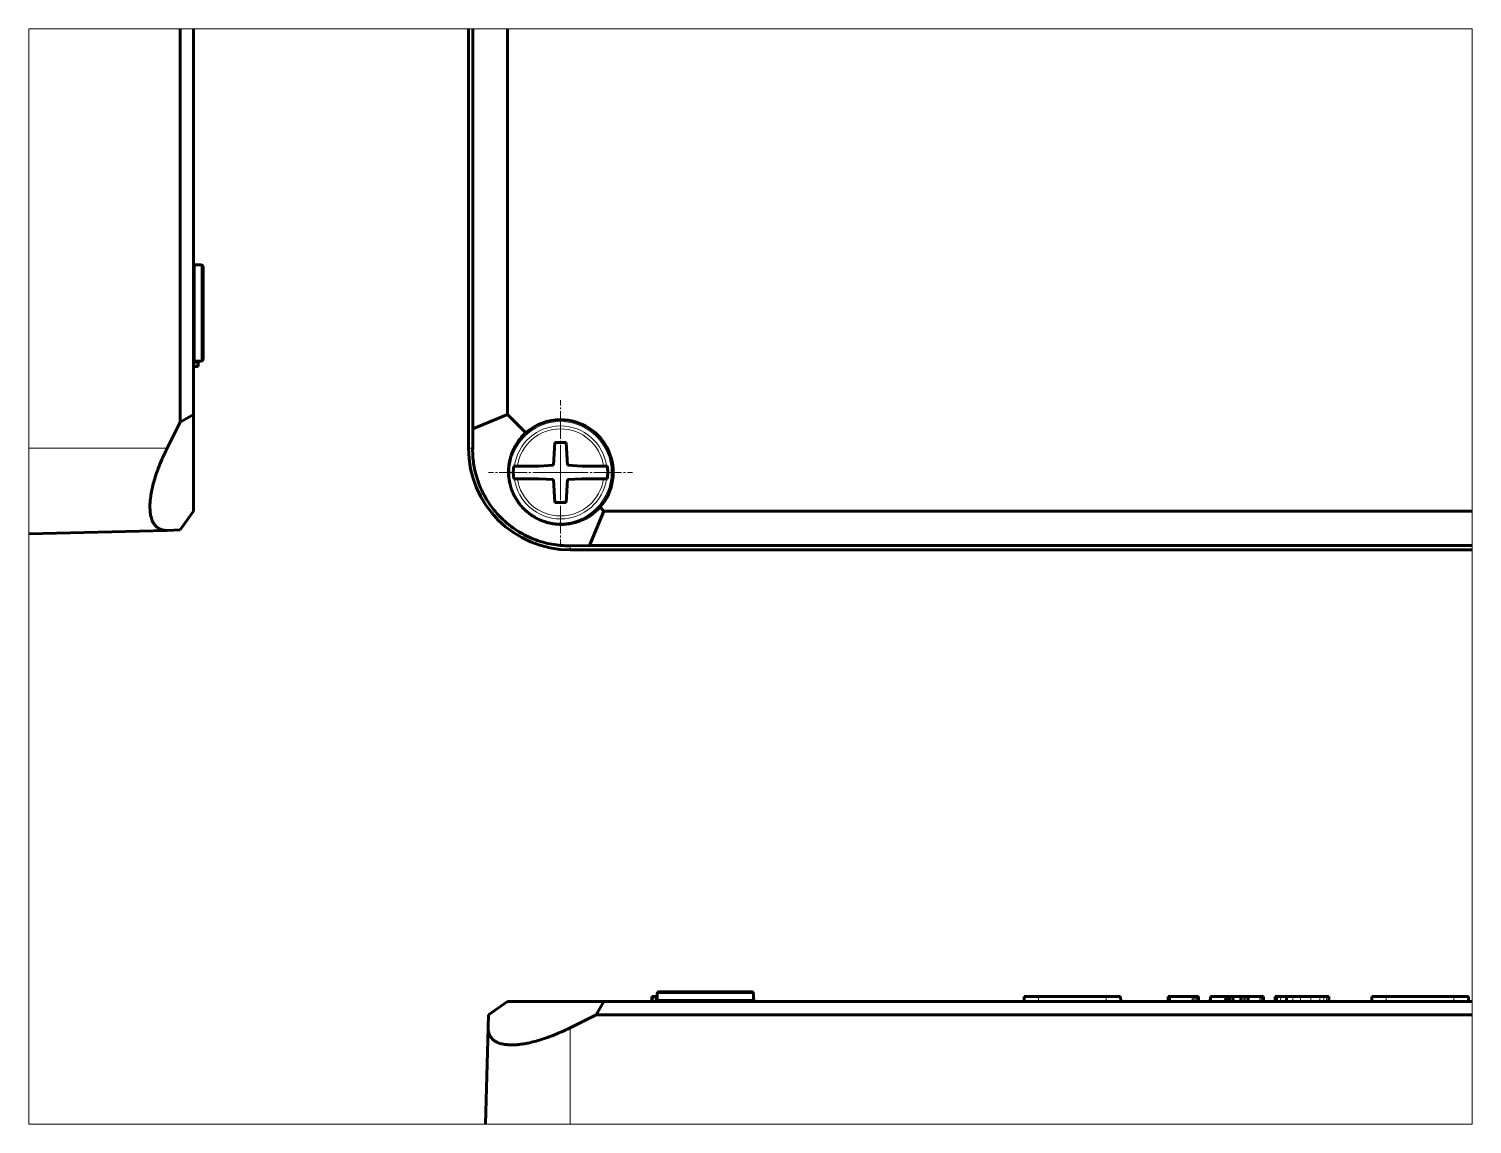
# Paper-space layout 'Лист1' of a CAD drawing. Header units: millimetres. Extents: x 26 to 231, y 20 to 176.
# The model-space entities are those that its viewports show. They can reach past a viewport. Long polylines and large blocks are cut down to what shows.
import ezdxf

# ---------------------------------------------------------------- set-up
doc = ezdxf.new("R2010")
doc.units = ezdxf.units.MM
for name, pattern in [('K5LT_AXLED', [26.227272, 21.727272, -1.5, 1.5, -1.5]), ('K5LT_BASIC', [0]), ('K5LT_THIN', [0])]:
    doc.linetypes.add(name, pattern=pattern)
doc.layers.add('Системный слой', color=7, linetype='Continuous')

# ---------------------------------------------------------------- blocks, each defined once
blk = doc.blocks.new('VP.161610_topside')
at = {"layer": 'Системный слой', "color": 150, "linetype": 'K5LT_BASIC', "lineweight": 60, "true_color": 0x0080ff}
for p, q in [((-80.52, -70), (-80.52, 70)), ((-80.52, -70), (-80.52, 70)), ((-80.07, -67.98), (-80.07, 67.98)), ((-76.5, -66.5), (-76.5, 66.5)), ((-80.07, -67.98), (-76.5, -66.5)), ((-74.6, -68.4), (-76.5, -66.5)), ((-80.09, -70), (-80.07, -67.98)), ((-71.74, -71.76), (-71.6, -69.4)), ((-71.6, -69.4), (-70.4, -69.4)), ((-70.4, -69.4), (-70.26, -71.76)), ((-75.77, -71.85), (-75.85, -71.85)), ((-75.85, -73.15), (-75.77, -73.15)), ((-75.46, -71.85), (-75.77, -71.85)), ((-75.77, -73.15), (-75.46, -73.15)), ((-75.46, -71.85), (-73.24, -71.85)), ((-73.24, -73.15), (-75.46, -73.15)), ((-73.24, -71.85), (-71.74, -71.76)), ((-71.74, -73.24), (-73.24, -73.15)), ((-70.26, -71.76), (-68.76, -71.85)), ((-68.76, -73.15), (-70.26, -73.24)), ((-68.76, -71.85), (-66.54, -71.85)), ((-66.54, -73.15), (-68.76, -73.15)), ((-66.23, -71.85), (-66.54, -71.85)), ((-66.54, -73.15), (-66.23, -73.15)), ((-66.15, -71.85), (-66.23, -71.85)), ((-66.23, -73.15), (-66.15, -73.15)), ((-71.6, -75.6), (-71.74, -73.24)), ((-70.26, -73.24), (-70.4, -75.6)), ((-70.4, -75.6), (-71.6, -75.6)), ((-66.5, -76.5), (-66.9, -76.1)), ((-67.98, -80.07), (-66.5, -76.5)), ((66.5, -76.5), (-66.5, -76.5)), ((-67.98, -80.07), (-70, -80.09)), ((70, -80.52), (-70, -80.52)), ((70, -80.52), (-70, -80.52)), ((67.98, -80.07), (-67.98, -80.07))]:
    blk.add_line(p, q, dxfattribs=at)
at = {"layer": 'Системный слой', "color": 30, "linetype": 'K5LT_AXLED', "lineweight": 18, "true_color": 0xff8000}
for q in [(-71, -65.04), (-78.46, -72.5), (-71, -79.96), (-63.54, -72.5)]:
    blk.add_line((-71, -72.5), q, dxfattribs=at)
at = {"layer": 'Системный слой', "color": 7, "linetype": 'K5LT_THIN', "lineweight": 18}
for p, q in [((-80.09, -70), (-80.52, -70)), ((-70, -80.09), (-70, -80.52))]:
    blk.add_line(p, q, dxfattribs=at)
blk.add_circle((-71, -72.5), 5.26, dxfattribs=at)
at = {"layer": 'Системный слой', "color": 150, "linetype": 'K5LT_BASIC', "lineweight": 60, "true_color": 0x0080ff}
for centre, radius, start, end in [((-71, -72.5), 5.46, 90, 131.287), ((-71, -72.5), 5.46, 318.713, 90), ((-70, -70), 10.52, 180, 270), ((-70, -70), 10.52, 180, 270), ((-71, -72.5), 4.89, 172.3613, 187.6387), ((-71, -72.5), 4.89, 0, 7.6387), ((-71, -72.5), 4.89, 352.3613, 0)]:
    blk.add_arc(centre, radius, start, end, dxfattribs=at)
at = {"layer": 'Системный слой', "color": 7, "linetype": 'K5LT_THIN', "lineweight": 18}
for radius, start, end in [(4.81, 7.7656, 172.2344), (4.51, 8.2849, 171.7151), (4.81, 187.7656, 352.2344), (4.51, 188.2849, 351.7151)]:
    blk.add_arc((-71, -72.5), radius, start, end, dxfattribs=at)
at = {"layer": 'Системный слой', "color": 150, "linetype": 'K5LT_BASIC', "lineweight": 60, "true_color": 0x0080ff}
for points, knots in [([(-74.6, -68.4), (-74.9, -68.67), (-75.32, -69.15), (-75.7, -69.77), (-75.99, -70.36), (-76.16, -70.84), (-76.28, -71.38), (-76.34, -71.71), (-76.37, -72.05), (-76.39, -72.57), (-76.36, -73.08), (-76.25, -73.68), (-76.12, -74.12), (-75.94, -74.61), (-75.73, -75.04), (-75.47, -75.46), (-75.2, -75.83), (-74.88, -76.2), (-74.52, -76.55), (-74.19, -76.81), (-73.82, -77.06), (-73.51, -77.24), (-73.13, -77.42), (-72.85, -77.54), (-72.54, -77.64), (-72.25, -77.72), (-71.87, -77.81), (-71.38, -77.87), (-70.8, -77.89), (-70.21, -77.85), (-69.59, -77.73), (-68.96, -77.53), (-68.36, -77.25), (-67.63, -76.81), (-67.17, -76.4), (-66.9, -76.1)], [0, 0, 0, 0, 2.6598, 4.293202, 4.810388, 7.022273, 7.577774, 8.301187, 9.127553, 9.766012, 11.474542, 12.234031, 13.338453, 14.143619, 15.218048, 16.025473, 16.851534, 17.765607, 18.700674, 19.584783, 20.091174, 21.157204, 21.593884, 22.436201, 22.905411, 23.468201, 24.132124, 25.228837, 26.389695, 27.647613, 28.931564, 30.353078, 31.90327, 33.281102, 36, 36, 36, 36]), ([(-80.09, -70), (-80.1, -70.33), (-80.08, -70.91), (-79.97, -71.75), (-79.82, -72.5), (-79.61, -73.22), (-79.35, -73.93), (-79.05, -74.58), (-78.74, -75.16), (-78.39, -75.71), (-78.01, -76.24), (-77.52, -76.83), (-76.98, -77.38), (-76.42, -77.86), (-75.87, -78.28), (-75.34, -78.63), (-74.66, -79.01), (-74.03, -79.31), (-73.37, -79.56), (-72.86, -79.72), (-72.19, -79.89), (-71.56, -80), (-70.77, -80.08), (-70.3, -80.1), (-70, -80.09)], [0, 0, 0, 0, 1.678346, 2.918033, 4.141642, 5.345112, 6.52359, 7.6812, 8.685517, 9.549511, 10.637026, 11.673307, 12.96663, 14.152575, 14.982347, 16.089704, 17.04849, 18.561136, 19.319076, 20.382424, 21.08946, 22.636563, 23.473718, 25, 25, 25, 25])]:
    blk.add_open_spline(points, degree=3, knots=knots, dxfattribs=at)
blk = doc.blocks.new('VP.161610_upside')
at = {"layer": 'Системный слой', "color": 7, "linetype": 'K5LT_THIN', "lineweight": 18}
for p, q in [((130, 75), (130, -2.28)), ((38.5, -5), (38.5, -5.5)), ((45.5, -5), (45.5, -5.5)), ((51.51, -5), (51.53, -5.5)), ((51.69, -5), (51.7, -5.5)), ((51.96, -5), (51.97, -5.5)), ((52.38, -5), (52.39, -5.5)), ((53.33, -5), (53.33, -5.5)), ((54.4, -5), (54.4, -5.5)), ((55.19, -5), (55.19, -5.5)), ((56.44, -5), (56.43, -5.5)), ((58.24, -5), (58.25, -5.5)), ((58.33, -5), (58.34, -5.5)), ((58.47, -5), (58.47, -5.5)), ((58.6, -5), (58.6, -5.5)), ((59.85, -5), (59.86, -5.5)), ((59.92, -5), (59.92, -5.5)), ((60.05, -5), (60.05, -5.5)), ((60.18, -5), (60.18, -5.5)), ((60.33, -5), (60.33, -5.5)), ((60.46, -5), (60.45, -5.5)), ((60.52, -5), (60.51, -5.5)), ((60.55, -5), (60.54, -5.5)), ((60.57, -5), (60.56, -5.5)), ((61.41, -5), (61.43, -5.5)), ((61.49, -5), (61.49, -5.5)), ((61.62, -5), (61.62, -5.5)), ((62.11, -5), (62.1, -5.5)), ((64.99, -5), (65, -5.5)), ((65.06, -5), (65.07, -5.5)), ((65.19, -5), (65.19, -5.5)), ((65.34, -5), (65.34, -5.5)), ((65.49, -5), (65.48, -5.5)), ((65.61, -5), (65.6, -5.5)), ((68.02, -5), (68.01, -5.5)), ((74.5, -5), (74.5, -5.5)), ((81.5, -5), (81.5, -5.5)), ((111.01, -5.19), (116, -5.19)), ((111.02, -5.81), (116, -5.81)), ((116, -5.19), (120.99, -5.19)), ((116, -5.81), (120.98, -5.81)), ((121.21, -5), (121.19, -5.5)), ((121.39, -5), (121.37, -5.5)), ((121.49, -5), (121.48, -5.5))]:
    blk.add_line(p, q, dxfattribs=at)
at = {"layer": 'Системный слой', "color": 150, "linetype": 'K5LT_BASIC', "lineweight": 60, "true_color": 0x0080ff}
for p, q in [((140.52, 75), (138.5, -2.28)), ((130, -2.28), (127.31, -3.62)), ((138.46, -3.62), (138.5, -2.28)), ((127.31, -3.62), (-7.31, -3.62)), ((127.31, -3.62), (126.5, -5)), ((138.46, -3.62), (136.5, -5)), ((-6.5, -5), (126.5, -5)), ((37, -5), (37.01, -5.5)), ((37.01, -5.5), (38.5, -5.5)), ((38.5, -5.5), (45.5, -5.5)), ((45.5, -5.5), (46.99, -5.5)), ((47, -5), (46.99, -5.5)), ((51.46, -5), (51.47, -5.5)), ((51.47, -5.5), (51.53, -5.5)), ((51.53, -5.5), (51.7, -5.5)), ((51.7, -5.5), (51.97, -5.5)), ((51.97, -5.5), (52.39, -5.5)), ((52.39, -5.5), (53.33, -5.5)), ((53.33, -5.5), (54.4, -5.5)), ((54.4, -5.5), (55.19, -5.5)), ((55.19, -5.5), (55.83, -5.5)), ((55.84, -5), (55.83, -5.5)), ((55.83, -5.5), (56.43, -5.5)), ((56.43, -5.5), (56.86, -5.5)), ((56.87, -5), (56.86, -5.5)), ((56.86, -5.5), (56.88, -5.5)), ((56.9, -5), (56.88, -5.5)), ((56.88, -5.5), (56.96, -5.5)), ((56.97, -5), (56.96, -5.5)), ((56.96, -5.5), (57, -5.5)), ((57.01, -5), (57, -5.5)), ((57, -5.5), (57.01, -5.5)), ((57.02, -5), (57.01, -5.5)), ((58.21, -5), (58.22, -5.5)), ((58.21, -5), (58.22, -5.5)), ((58.22, -5.5), (58.25, -5.5)), ((58.22, -5.5), (58.22, -5.5)), ((58.25, -5.5), (58.34, -5.5)), ((58.34, -5.5), (58.47, -5.5)), ((58.47, -5.5), (58.6, -5.5)), ((58.6, -5.5), (59.8, -5.5)), ((59.79, -5), (59.8, -5.5)), ((59.8, -5), (59.82, -5.5)), ((59.8, -5.5), (59.82, -5.5)), ((59.82, -5.5), (59.86, -5.5)), ((59.86, -5.5), (59.92, -5.5)), ((59.92, -5.5), (60.05, -5.5)), ((60.05, -5.5), (60.18, -5.5)), ((60.18, -5.5), (60.33, -5.5)), ((60.33, -5.5), (60.45, -5.5)), ((60.45, -5.5), (60.51, -5.5)), ((60.51, -5.5), (60.54, -5.5)), ((60.54, -5.5), (60.56, -5.5)), ((60.56, -5.5), (60.57, -5.5)), ((60.58, -5), (60.57, -5.5)), ((60.57, -5.5), (61.38, -5.5)), ((61.36, -5), (61.38, -5.5)), ((61.38, -5), (61.39, -5.5)), ((61.38, -5.5), (61.39, -5.5)), ((61.39, -5.5), (61.43, -5.5)), ((61.43, -5.5), (61.49, -5.5)), ((61.49, -5.5), (61.62, -5.5)), ((61.62, -5.5), (61.76, -5.5)), ((61.77, -5), (61.76, -5.5)), ((61.76, -5.5), (62, -5.5)), ((62.01, -5), (62, -5.5)), ((62, -5.5), (62.05, -5.5)), ((62.06, -5), (62.05, -5.5)), ((62.05, -5.5), (62.1, -5.5)), ((62.1, -5.5), (62.13, -5.5)), ((62.14, -5), (62.13, -5.5)), ((62.13, -5.5), (63.71, -5.5)), ((63.73, -5), (63.71, -5.5)), ((63.72, -5), (63.71, -5.5)), ((63.71, -5.5), (63.71, -5.5)), ((64.94, -5), (64.95, -5.5)), ((64.95, -5), (64.96, -5.5)), ((64.95, -5.5), (64.96, -5.5)), ((64.96, -5.5), (65, -5.5)), ((65, -5.5), (65.07, -5.5)), ((65.07, -5.5), (65.19, -5.5)), ((65.19, -5.5), (65.34, -5.5)), ((65.34, -5.5), (65.48, -5.5)), ((65.48, -5.5), (65.6, -5.5)), ((65.6, -5.5), (67.95, -5.5)), ((67.96, -5), (67.95, -5.5)), ((67.95, -5.5), (68.01, -5.5)), ((68.01, -5.5), (68.04, -5.5)), ((68.05, -5), (68.04, -5.5)), ((68.04, -5.5), (68.07, -5.5)), ((68.08, -5), (68.07, -5.5)), ((73, -5), (73.01, -5.5)), ((73.01, -5.5), (74.5, -5.5)), ((74.5, -5.5), (81.5, -5.5)), ((81.5, -5.5), (82.99, -5.5)), ((83, -5), (82.99, -5.5)), ((111.01, -5.19), (111.02, -5.81)), ((120.99, -5.19), (120.98, -5.81)), ((120.99, -5.5), (121.19, -5.5)), ((121.19, -5.5), (121.37, -5.5)), ((121.37, -5.5), (121.48, -5.5)), ((121.48, -5.5), (121.52, -5.5)), ((121.53, -5), (121.52, -5.5)), ((121.52, -5.5), (121.53, -5.5)), ((121.54, -5), (121.53, -5.5)), ((126.5, -5), (136.5, -5)), ((111.22, -6), (116, -6)), ((116, -6), (120.78, -6))]:
    blk.add_line(p, q, dxfattribs=at)
for centre, start, end in [((110.81, -5.2), 1.5, 90), ((110.81, -5.2), 1.5, 90), ((111.22, -5.8), 181.5, 270), ((120.78, -5.8), 270, 358.5), ((121.19, -5.2), 90, 178.5)]:
    blk.add_arc(centre, 0.2, start, end, dxfattribs=at)
blk.add_open_spline([(130, -2.28), (130.38, -2.09), (131.08, -1.76), (132.09, -1.35), (132.94, -1.06), (133.69, -0.84), (134.26, -0.71), (134.78, -0.61), (135.27, -0.54), (135.77, -0.5), (136.25, -0.5), (136.71, -0.54), (137.17, -0.62), (137.56, -0.76), (137.87, -0.94), (138.13, -1.16), (138.38, -1.51), (138.49, -1.9), (138.5, -2.19), (138.5, -2.28)], degree=3, knots=[0, 0, 0, 0, 1.833616, 3.325874, 4.721717, 5.80816, 6.916212, 7.580627, 8.466007, 9.475257, 10.424948, 11.357469, 12.485433, 13.765371, 14.787781, 15.752112, 17.132226, 19.183362, 20, 20, 20, 20], dxfattribs=at)
blk = doc.blocks.new('VP.161610_rightside')
at = {"layer": 'Системный слой', "color": 150, "linetype": 'K5LT_BASIC', "lineweight": 60, "true_color": 0x0080ff}
for p, q in [((-31.52, 75), (-29.5, -2.28)), ((-29.46, -3.62), (-29.5, -2.28)), ((-21, -2.28), (-18.31, -3.62)), ((-29.46, -3.62), (-27.5, -5)), ((-18.31, -3.62), (116.31, -3.62)), ((-18.31, -3.62), (-17.5, -5)), ((-17.5, -5), (-27.5, -5)), ((115.5, -5), (-17.5, -5)), ((-12.54, -5), (-12.53, -5.5)), ((-12.53, -5), (-12.52, -5.5)), ((-12.52, -5.5), (-12.53, -5.5)), ((-12.48, -5.5), (-12.52, -5.5)), ((-12.37, -5.5), (-12.48, -5.5)), ((-12.19, -5.5), (-12.37, -5.5)), ((-11.99, -5.5), (-12.19, -5.5)), ((-11.99, -5.19), (-11.98, -5.81)), ((-2.01, -5.19), (-2.02, -5.81)), ((-7, -6), (-11.78, -6)), ((-2.22, -6), (-7, -6))]:
    blk.add_line(p, q, dxfattribs=at)
at = {"layer": 'Системный слой', "color": 7, "linetype": 'K5LT_THIN', "lineweight": 18}
for p, q in [((-21, 75), (-21, -2.28)), ((-12.49, -5), (-12.48, -5.5)), ((-12.39, -5), (-12.37, -5.5)), ((-12.21, -5), (-12.19, -5.5)), ((-7, -5.19), (-11.99, -5.19)), ((-7, -5.81), (-11.98, -5.81)), ((-2.01, -5.19), (-7, -5.19)), ((-2.02, -5.81), (-7, -5.81))]:
    blk.add_line(p, q, dxfattribs=at)
at = {"layer": 'Системный слой', "color": 150, "linetype": 'K5LT_BASIC', "lineweight": 60, "true_color": 0x0080ff}
for centre, start, end in [((-12.19, -5.2), 1.5, 90), ((-11.78, -5.8), 181.5, 270), ((-2.22, -5.8), 270, 358.5), ((-1.81, -5.2), 90, 178.5), ((-1.81, -5.2), 90, 178.5)]:
    blk.add_arc(centre, 0.2, start, end, dxfattribs=at)
blk.add_open_spline([(-21, -2.28), (-21.38, -2.09), (-22.08, -1.76), (-23.09, -1.35), (-23.94, -1.06), (-24.69, -0.84), (-25.26, -0.71), (-25.78, -0.61), (-26.27, -0.54), (-26.77, -0.5), (-27.25, -0.5), (-27.71, -0.54), (-28.17, -0.62), (-28.56, -0.76), (-28.87, -0.94), (-29.13, -1.16), (-29.38, -1.51), (-29.49, -1.9), (-29.5, -2.19), (-29.5, -2.28)], degree=3, knots=[0, 0, 0, 0, 1.833616, 3.325874, 4.721717, 5.80816, 6.916212, 7.580627, 8.466007, 9.475257, 10.424948, 11.357469, 12.485433, 13.765371, 14.787781, 15.752112, 17.132226, 19.183362, 20, 20, 20, 20], dxfattribs=at)

msp = doc.modelspace()

# ---------------------------------------------------------------- block references
at = {"xscale": 0.5, "yscale": 0.5, "zscale": 0.5}
for name, p, rotation in [('VP.161610_rightside', (-29.52, 21.238), 90), ('VP.161610_upside', (57.484, -20.393), 180)]:
    msp.add_blockref(name, p, dxfattribs=dict(at, rotation=rotation))
msp.add_blockref('VP.161610_topside', (27.484, 45.738), dxfattribs=at)

psp = doc.layouts.new('Лист1')

# ---------------------------------------------------------------- viewports
at = {"layer": '0'}
psp.add_viewport(center=(128.5, 97.5), size=(205.6, 156), view_center_point=(1.82, 4.1), view_height=56.68743, dxfattribs=at)

doc.saveas('drawing.dxf')
